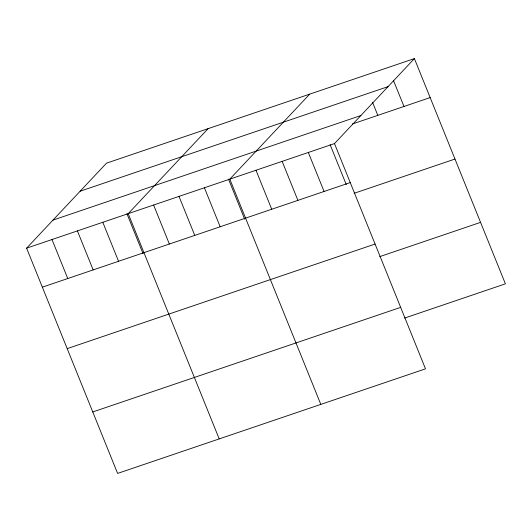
<?xml version="1.0" encoding="UTF-8"?>
<svg xmlns="http://www.w3.org/2000/svg" width="532" height="532" viewBox="0 0 532 532"><rect width="100%" height="100%" fill="white"/><g stroke="black" fill="none" stroke-linecap="round" stroke-linejoin="round"><path stroke-width="0.8" d="M414.395 58.587L334.495 143.587L425.5 368.836L117.605 473.413L26.6 248.165L106.5 163.164L414.395 58.587L505.4 283.835L404.566 318.083M208.105 128.651L128.205 213.658L219.211 438.907M309.71 94.144L229.811 179.144L320.816 404.393M80.133 191.214L388.028 86.636M52.967 220.115L360.862 115.537M352.41 123.989L430.149 97.582M26.6 248.165L334.495 143.587M42.354 287.167L350.249 182.582M354.146 193.296L454.98 159.048M67.192 348.626L375.08 244.048M379.735 256.623L480.569 222.369M92.774 411.954L400.669 307.37M393.474 80.472L403.981 106.473M372.56 102.363L377.806 115.364M330.126 144.664L346.266 184.617M308.321 152.478L324.081 191.473M282.153 161.362L297.907 200.365M255.978 170.253L271.739 209.256M228.521 179.178L244.66 219.131M204.408 187.769L220.168 226.772M179.005 196.401L194.765 235.397M153.608 205.026L169.362 244.028M126.915 213.691L143.055 253.638M102.802 222.283L118.563 261.285M77.399 230.908L93.16 269.91M52.003 239.54L67.757 278.542"/></g></svg>
